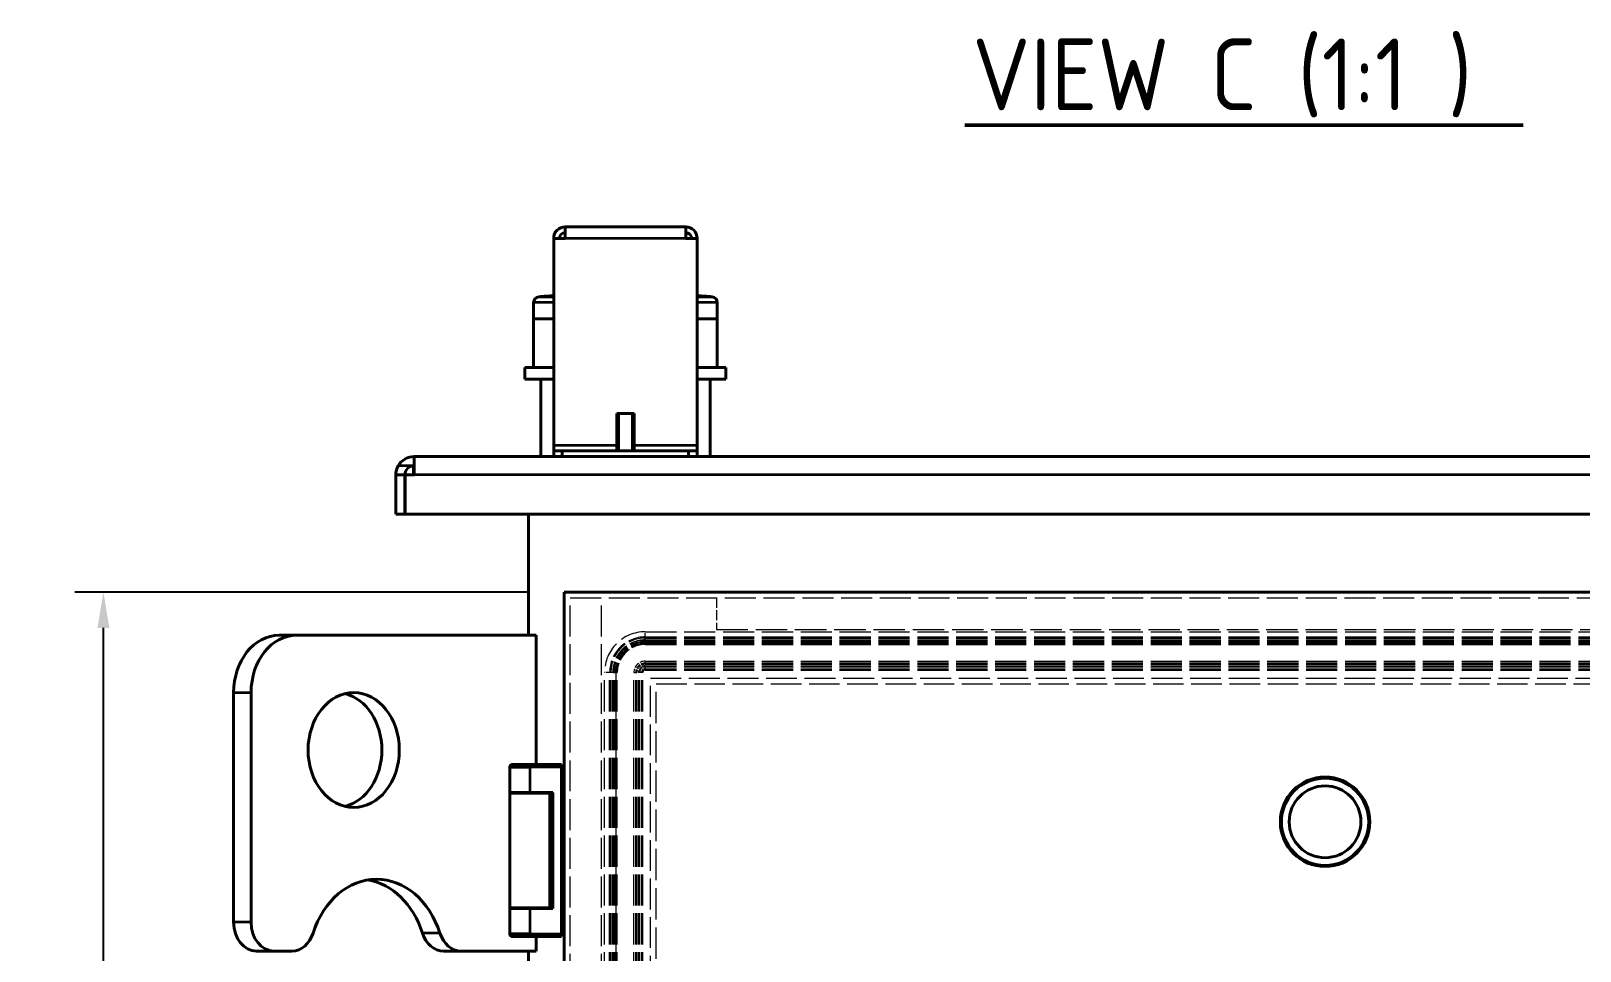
# Model space of a CAD drawing. Header units: millimetres. Extents: x 0 to 5945, y 0 to 4205.
# Drawn here: x 4442 to 4981, y 2192 to 2513 of the extents above; entities that cross this region are included whole.
import ezdxf

# ---------------------------------------------------------------- set-up
doc = ezdxf.new("R2010")
doc.units = ezdxf.units.MM
doc.header["$LTSCALE"] = 5
doc.linetypes.add('DASHED', pattern=[0.2067, 0.1654, -0.0413])
for name, color, linetype, lineweight in [('가려진 것(ISO)', 2, 'DASHED', 18), ('가려진 좁은 것(ISO)', 2, 'DASHED', 18), ('가시적인 것(ISO)', 3, 'Continuous', 40), ('가시적인 좁은 것(ISO)', 3, 'Continuous', 35), ('기호(ISO)', 5, 'Continuous', 25), ('치수(ISO)', 2, 'Continuous', 25)]:
    doc.layers.add(name, color=color, linetype=linetype, lineweight=lineweight)
doc.styles.add('치수 텍스트_PSTEK_POSCO', font='isocp.shx')
doc.styles.add('텍스트 스타일513', font='isocp.shx')
doc.dimstyles.new('치수_PSTEK_POSCO', dxfattribs={"dimscale": 5, "dimtxt": 3.5, "dimasz": 2.5, "dimexe": 2, "dimexo": 2.5, "dimgap": 1, "dimtad": 1, "dimrnd": 1e-08, "dimdsep": 46, "dimtxsty": '치수 텍스트_PSTEK_POSCO', "dimcen": 0.09, "dimdle": 10, "dimclrd": 7, "dimclre": 7, "dimclrt": 2, "dimadec": 1, "dimazin": 2, "dimtfac": 1, "dimtmove": 0, "dimatfit": 3, "dimfxl": 1, "dimtolj": 1, "dimlwd": -1, "dimlwe": -1, "dimarcsym": 0})

# ---------------------------------------------------------------- blocks, each defined once
blk = doc.blocks.new('*D54')
at = {"layer": 'Defpoints', "color": 0, "transparency": 16777216}
for p in [(4466.82, 2317.13), (4627.37, 2317.13), (4627.37, 1747.13)]:
    blk.add_point(p, dxfattribs=at)
at = {"layer": '치수(ISO)', "color": 7, "transparency": 16777216}
for p, q in [((4614.87, 2317.13), (4456.82, 2317.13)), ((4466.82, 1759.63), (4466.82, 2304.63)), ((4614.87, 1747.13), (4456.82, 1747.13))]:
    blk.add_line(p, q, dxfattribs=at)
for points in [[(4464.74, 2304.63), (4468.91, 2304.63), (4466.82, 2317.13)], [(4464.74, 1759.63), (4468.91, 1759.63), (4466.82, 1747.13)]]:
    blk.add_solid(points, dxfattribs=at)
at = {"layer": '치수(ISO)', "color": 2, "transparency": 16777216, "insert": (4453.07, 2016.37), "char_height": 17.5, "attachment_point": 4, "rotation": 90, "style": '치수 텍스트_PSTEK_POSCO'}
blk.add_mtext('\\A1;570', dxfattribs=at)

msp = doc.modelspace()

# ---------------------------------------------------------------- linework, layer by layer
at = {"layer": '가려진 것(ISO)', "ltscale": 13.039371}
for p, q in [((4629.374, 1749.126), (4629.374, 2315.126)), ((4640.374, 1749.126), (4640.374, 2315.126))]:
    msp.add_line(p, q, dxfattribs=at)
at = {"layer": '가려진 것(ISO)', "ltscale": 13.050004}
msp.add_line((4629.374, 2315.126), (5155.374, 2315.126), dxfattribs=at)
at = {"layer": '가려진 것(ISO)', "ltscale": 4.190233}
msp.add_line((4680.374, 2315.126), (4680.374, 2304.126), dxfattribs=at)
at = {"layer": '가려진 것(ISO)', "ltscale": 13.234077}
msp.add_line((4680.374, 2304.126), (5104.374, 2304.126), dxfattribs=at)
at = {"layer": '가려진 것(ISO)', "ltscale": 0.076088}
msp.add_line((4655.574, 2299.126), (4655.374, 2299.126), dxfattribs=at)
at = {"layer": '가려진 것(ISO)', "ltscale": 13.103877}
for p, q in [((4655.574, 2303.326), (5129.574, 2303.326)), ((4655.574, 2301.529), (5129.574, 2301.529)), ((4655.574, 2301.126), (5129.574, 2301.126)), ((4655.574, 2300.49), (5129.574, 2300.49)), ((4655.574, 2300.36), (5129.574, 2300.36)), ((4655.574, 2299.934), (5129.574, 2299.934)), ((4655.574, 2299.525), (5129.574, 2299.525)), ((4655.574, 2298.873), (5129.574, 2298.873)), ((4655.574, 2293.089), (5129.574, 2293.089)), ((4655.574, 2292.437), (5129.574, 2292.437)), ((4655.574, 2292.027), (5129.574, 2292.027)), ((4655.574, 2291.472), (5129.574, 2291.472)), ((4655.574, 2290.432), (5129.574, 2290.432)), ((4655.574, 2289.981), (5129.574, 2289.981))]:
    msp.add_line(p, q, dxfattribs=at)
at = {"layer": '가려진 것(ISO)', "ltscale": 13.087873}
for p, q in [((4641.374, 1775.126), (4641.374, 2289.126)), ((4643.171, 1775.126), (4643.171, 2289.126)), ((4643.574, 1775.126), (4643.574, 2289.126)), ((4644.21, 1775.126), (4644.21, 2289.126)), ((4644.34, 1775.126), (4644.34, 2289.126)), ((4644.766, 1775.126), (4644.766, 2289.126)), ((4645.176, 1775.126), (4645.176, 2289.126)), ((4645.374, 2289.126), (4645.374, 1775.126)), ((4645.827, 1775.126), (4645.827, 2289.126)), ((4651.611, 1775.126), (4651.611, 2289.126)), ((4652.263, 1775.126), (4652.263, 2289.126)), ((4652.673, 1775.126), (4652.673, 2289.126)), ((4653.228, 1775.126), (4653.228, 2289.126)), ((4654.268, 1775.126), (4654.268, 2289.126)), ((4654.719, 1775.126), (4654.719, 2289.126))]:
    msp.add_line(p, q, dxfattribs=at)
at = {"layer": '가려진 것(ISO)', "ltscale": 12.993296}
msp.add_line((4657.374, 2287.126), (5127.374, 2287.126), dxfattribs=at)
at = {"layer": '가려진 것(ISO)', "ltscale": 12.986021}
msp.add_line((4657.374, 1777.126), (4657.374, 2287.126), dxfattribs=at)
at = {"layer": '가려진 것(ISO)', "ltscale": 13.23239}
msp.add_line((4659.374, 1779.126), (4659.374, 2285.126), dxfattribs=at)
at = {"layer": '가려진 것(ISO)', "ltscale": 12.882715}
msp.add_line((4659.374, 2285.126), (5125.374, 2285.126), dxfattribs=at)
at = {"layer": '가려진 것(ISO)', "ltscale": 0.380839}
for p, q in [((4627.374, 2256.626), (4626.374, 2256.626)), ((4626.374, 2256.126), (4627.374, 2256.126)), ((4627.374, 2254.876), (4626.374, 2254.876)), ((4626.374, 2252.376), (4627.374, 2252.376)), ((4627.374, 2249.376), (4626.374, 2249.376)), ((4626.374, 2246.876), (4627.374, 2246.876)), ((4626.374, 2207.376), (4627.374, 2207.376)), ((4627.374, 2204.876), (4626.374, 2204.876)), ((4626.374, 2201.876), (4627.374, 2201.876)), ((4627.374, 2199.376), (4626.374, 2199.376)), ((4626.374, 2198.126), (4627.374, 2198.126)), ((4627.374, 2197.626), (4626.374, 2197.626))]:
    msp.add_line(p, q, dxfattribs=at)
at = {"layer": '가려진 것(ISO)', "ltscale": 13.461798}
msp.add_circle((4892.374, 2237.126), 15.5, dxfattribs=at)
at = {"layer": '가려진 것(ISO)', "ltscale": 10.79115}
msp.add_arc((4655.574, 2289.126), 14.2, 90, 180, dxfattribs=at)
at = {"layer": '가려진 것(ISO)', "ltscale": 7.421606}
msp.add_arc((4655.574, 2289.126), 12.403, 90, 180, dxfattribs=at)
at = {"layer": '가려진 것(ISO)', "ltscale": 7.180437}
msp.add_arc((4655.574, 2289.126), 12, 90, 180, dxfattribs=at)
at = {"layer": '가려진 것(ISO)', "ltscale": 6.799633}
msp.add_arc((4655.574, 2289.126), 11.364, 90, 180, dxfattribs=at)
at = {"layer": '가려진 것(ISO)', "ltscale": 6.721831}
msp.add_arc((4655.574, 2289.126), 11.234, 90, 180, dxfattribs=at)
at = {"layer": '가려진 것(ISO)', "ltscale": 6.467324}
msp.add_arc((4655.574, 2289.126), 10.808, 90, 180, dxfattribs=at)
at = {"layer": '가려진 것(ISO)', "ltscale": 6.222021}
msp.add_arc((4655.574, 2289.126), 10.398, 90, 180, dxfattribs=at)
at = {"layer": '가려진 것(ISO)', "ltscale": 5.983681}
msp.add_arc((4655.374, 2289.126), 10, 90, 180, dxfattribs=at)
at = {"layer": '가려진 것(ISO)', "ltscale": 5.832059}
msp.add_arc((4655.574, 2289.126), 9.747, 90, 180, dxfattribs=at)
at = {"layer": '가려진 것(ISO)', "ltscale": 2.371017}
msp.add_arc((4655.574, 2289.126), 3.963, 90, 180, dxfattribs=at)
at = {"layer": '가려진 것(ISO)', "ltscale": 1.981055}
msp.add_arc((4655.574, 2289.126), 3.311, 90, 180, dxfattribs=at)
at = {"layer": '가려진 것(ISO)', "ltscale": 1.735752}
msp.add_arc((4655.574, 2289.126), 2.901, 90, 180, dxfattribs=at)
at = {"layer": '가려진 것(ISO)', "ltscale": 1.403444}
msp.add_arc((4655.574, 2289.126), 2.346, 90, 180, dxfattribs=at)
at = {"layer": '가려진 것(ISO)', "ltscale": 0.781471}
msp.add_arc((4655.574, 2289.126), 1.306, 90, 180, dxfattribs=at)
at = {"layer": '가려진 것(ISO)', "ltscale": 0.51127}
msp.add_arc((4655.574, 2289.126), 0.855, 90, 180, dxfattribs=at)
at = {"layer": '가려진 좁은 것(ISO)', "ltscale": 1.538518}
for p, q in [((4655.574, 2301.529), (4655.574, 2303.326)), ((4643.171, 2289.126), (4641.374, 2289.126))]:
    msp.add_line(p, q, dxfattribs=at)
at = {"layer": '가려진 좁은 것(ISO)', "ltscale": 1.374343}
for p, q in [((4655.574, 2300.49), (4655.574, 2301.529)), ((4644.21, 2289.126), (4643.171, 2289.126)), ((4654.268, 2289.126), (4653.228, 2289.126)), ((4655.574, 2290.432), (4655.574, 2291.472))]:
    msp.add_line(p, q, dxfattribs=at)
at = {"layer": '가려진 좁은 것(ISO)', "ltscale": 0.086119}
for p, q in [((4655.574, 2300.36), (4655.574, 2300.49)), ((4644.34, 2289.126), (4644.21, 2289.126))]:
    msp.add_line(p, q, dxfattribs=at)
at = {"layer": '가려진 좁은 것(ISO)', "ltscale": 0.18933}
for p, q in [((4655.574, 2300.36), (4655.574, 2299.934)), ((4644.34, 2289.126), (4644.766, 2289.126))]:
    msp.add_line(p, q, dxfattribs=at)
at = {"layer": '가려진 좁은 것(ISO)', "ltscale": 0.795576}
for p, q in [((4655.574, 2299.934), (4655.574, 2299.525)), ((4644.766, 2289.126), (4645.176, 2289.126)), ((4652.263, 2289.126), (4652.673, 2289.126)), ((4655.574, 2292.437), (4655.574, 2292.027))]:
    msp.add_line(p, q, dxfattribs=at)
at = {"layer": '가려진 좁은 것(ISO)', "ltscale": 0.498717}
for p, q in [((4655.574, 2299.525), (4655.574, 2298.873)), ((4645.176, 2289.126), (4645.827, 2289.126)), ((4651.611, 2289.126), (4652.263, 2289.126)), ((4655.574, 2293.089), (4655.574, 2292.437))]:
    msp.add_line(p, q, dxfattribs=at)
at = {"layer": '가려진 좁은 것(ISO)', "ltscale": 13.103877}
for p, q in [((4655.574, 2299.126), (5129.574, 2299.126)), ((4655.574, 2291.081), (5129.574, 2291.081))]:
    msp.add_line(p, q, dxfattribs=at)
at = {"layer": '가려진 좁은 것(ISO)', "ltscale": 13.087873}
for p, q in [((4645.574, 1775.126), (4645.574, 2289.126)), ((4653.619, 1775.126), (4653.619, 2289.126))]:
    msp.add_line(p, q, dxfattribs=at)
at = {"layer": '가려진 좁은 것(ISO)', "ltscale": 0.393943}
for p, q in [((4654.719, 2289.126), (4654.268, 2289.126)), ((4655.574, 2289.981), (4655.574, 2290.432))]:
    msp.add_line(p, q, dxfattribs=at)
at = {"layer": '가려진 좁은 것(ISO)', "ltscale": 5.983681}
msp.add_arc((4655.574, 2289.126), 10, 90, 180, dxfattribs=at)
at = {"layer": '가려진 좁은 것(ISO)', "ltscale": 1.169486}
msp.add_arc((4655.574, 2289.126), 1.955, 90, 180, dxfattribs=at)
at = {"layer": '가시적인 것(ISO)'}
for p, q in [((4627.674, 2440.326), (4623.674, 2440.326)), ((4623.674, 2368.326), (4623.674, 2440.326)), ((4627.674, 2440.326), (4627.674, 2444.326)), ((4627.674, 2444.326), (4669.674, 2444.326)), ((4669.674, 2444.326), (4669.674, 2440.326)), ((4673.674, 2440.326), (4669.674, 2440.326)), ((4673.674, 2440.326), (4673.674, 2368.326)), ((4616.674, 2412.326), (4616.674, 2417.982)), ((4680.674, 2412.326), (4680.674, 2417.982)), ((4616.674, 2395.326), (4616.674, 2412.326)), ((4616.674, 2412.326), (4622.785, 2412.326)), ((4622.785, 2412.326), (4623.674, 2412.326)), ((4673.674, 2412.326), (4674.562, 2412.326)), ((4674.562, 2412.326), (4680.674, 2412.326)), ((4680.674, 2395.326), (4680.674, 2412.326)), ((4623.674, 2395.326), (4613.674, 2395.326)), ((4613.674, 2391.326), (4613.674, 2395.326)), ((4613.674, 2391.326), (4623.674, 2391.326)), ((4619.174, 2364.326), (4619.174, 2391.326)), ((4683.674, 2395.326), (4673.674, 2395.326)), ((4673.674, 2391.326), (4683.674, 2391.326)), ((4678.174, 2364.326), (4678.174, 2391.326)), ((4683.674, 2391.326), (4683.674, 2395.326)), ((4651.674, 2379.326), (4645.674, 2379.326)), ((4645.674, 2366.326), (4645.674, 2379.326)), ((4651.674, 2366.326), (4651.674, 2379.326)), ((4575.074, 2364.326), (5209.674, 2364.326)), ((4575.074, 2364.326), (4575.074, 2361.126)), ((4623.674, 2366.326), (4623.674, 2368.326)), ((4626.674, 2366.326), (4623.674, 2366.326)), ((4623.674, 2366.326), (4623.674, 2364.326)), ((4626.674, 2364.326), (4626.674, 2366.326)), ((4626.674, 2366.326), (4670.674, 2366.326)), ((4673.674, 2366.326), (4670.674, 2366.326)), ((4670.674, 2366.326), (4670.674, 2364.326)), ((4673.674, 2366.326), (4673.674, 2368.326)), ((4673.674, 2364.326), (4673.674, 2366.326)), ((4574.874, 2361.126), (4574.874, 2357.926)), ((4574.874, 2361.126), (4575.074, 2361.126)), ((4575.074, 2361.126), (4575.074, 2357.926)), ((4571.874, 2357.926), (4568.674, 2357.926)), ((4568.674, 2357.926), (4568.674, 2344.326)), ((4571.874, 2344.326), (4571.874, 2357.926)), ((4575.074, 2357.926), (4571.974, 2357.926)), ((4571.974, 2357.926), (4571.974, 2344.326)), ((4568.674, 2344.326), (4571.874, 2344.326)), ((5212.774, 2344.326), (4571.974, 2344.326)), ((4614.874, 2302.126), (4614.874, 2344.326)), ((4627.374, 2317.126), (5157.374, 2317.126)), ((4627.374, 1747.126), (4627.374, 2317.126)), ((4534.147, 2302.126), (4528.072, 2302.126)), ((4617.548, 2302.126), (4534.147, 2302.126)), ((4617.548, 2257.126), (4617.548, 2302.126)), ((4512.186, 2202.126), (4512.186, 2282.126)), ((4518.261, 2282.126), (4518.261, 2202.126)), ((4608.374, 2247.276), (4608.374, 2256.126)), ((4615.374, 2257.126), (4626.374, 2257.126)), ((4626.374, 2257.126), (4626.374, 2256.126)), ((4626.374, 2198.126), (4626.374, 2256.126)), ((4615.374, 2247.276), (4608.374, 2247.276)), ((4608.374, 2247.126), (4608.374, 2247.276)), ((4608.374, 2247.126), (4622.374, 2247.126)), ((4608.374, 2207.126), (4608.374, 2247.126)), ((4615.374, 2247.276), (4623.374, 2247.276)), ((4622.374, 2247.276), (4622.374, 2247.126)), ((4622.374, 2207.126), (4622.374, 2247.126)), ((4623.374, 2247.276), (4623.374, 2206.976)), ((4622.374, 2207.126), (4608.374, 2207.126)), ((4608.374, 2206.976), (4608.374, 2207.126)), ((4608.374, 2206.976), (4615.374, 2206.976)), ((4608.374, 2198.126), (4608.374, 2206.976)), ((4623.374, 2206.976), (4615.374, 2206.976)), ((4622.374, 2207.126), (4622.374, 2206.976)), ((4626.374, 2197.126), (4615.374, 2197.126)), ((4617.548, 2192.126), (4617.548, 2197.126)), ((4626.374, 2198.126), (4626.374, 2197.126)), ((4520.129, 2192.126), (4526.204, 2192.126)), ((4526.204, 2192.126), (4532.494, 2192.126)), ((4585.326, 2192.126), (4591.401, 2192.126)), ((4591.401, 2192.126), (4617.548, 2192.126)), ((4614.874, 1867.126), (4614.874, 2192.126))]:
    msp.add_line(p, q, dxfattribs=at)
for radius in [15.58, 15.2, 12.5]:
    msp.add_circle((4892.374, 2237.126), radius, dxfattribs=at)
for centre, radius, start, end in [((4627.674, 2440.326), 4, 90, 180), ((4627.674, 2440.326), 2, 90, 180), ((4669.674, 2440.326), 4, 0, 90), ((4669.674, 2440.326), 2, 0, 90), ((4618.674, 2417.982), 2, 95.13004, 180), ((4648.674, 2083.817), 337.509, 94.24791, 95.13004), ((4648.674, 2083.817), 337.509, 84.86996, 85.75209), ((4678.674, 2417.982), 2, 0, 84.86996), ((4575.074, 2357.926), 6.4, 90, 150), ((4575.074, 2357.926), 6.4, 150, 180), ((4575.074, 2357.926), 3.2, 93.58332, 180), ((4609.374, 2256.126), 1, 90.0009, 180), ((4609.374, 2256.126), 1, 90, 90.0009), ((4609.374, 2198.126), 1, 180, 270)]:
    msp.add_arc(centre, radius, start, end, dxfattribs=at)
for centre, major_axis, start_param, end_param in [((4528.072, 2282.126), (0, 20), 0, 1.5707963), ((4534.147, 2282.126), (0, 20), 0, 1.5707963), ((4547.929, 2262.126), (0, -20), 0.1923988, 2.9491938), ((4561.947, 2187.126), (0, 30), 5.0967858, 7.4695849), ((4555.872, 2187.126), (0, 30), 5.0967858, 6.1553615), ((4520.129, 2202.126), (0, -10), 4.712389, 6.2831853), ((4526.204, 2202.126), (0, -10), 4.712389, 6.2831853), ((4532.494, 2202.126), (0, -10), 0, 1.1863996), ((4585.326, 2202.126), (0, -10), 5.0967858, 6.2831853), ((4591.401, 2202.126), (0, -10), 5.0967858, 6.2831853)]:
    msp.add_ellipse(centre, major_axis=major_axis, ratio=0.7943003, start_param=start_param, end_param=end_param, dxfattribs=at)
msp.add_ellipse((4554.004, 2262.126), major_axis=(0, 20), ratio=0.7943003, dxfattribs=at)
for points, knots in [([(4609.374, 2257.126), (4609.374, 2257.126), (4609.403, 2257.126), (4609.462, 2257.126), (4609.466, 2257.126), (4609.47, 2257.126), (4609.474, 2257.126), (4609.536, 2257.126), (4609.626, 2257.126), (4609.743, 2257.126), (4609.76, 2257.126), (4609.777, 2257.126), (4609.795, 2257.126), (4609.907, 2257.126), (4610.039, 2257.126), (4610.192, 2257.126), (4610.243, 2257.126), (4610.295, 2257.126), (4610.352, 2257.126), (4610.578, 2257.126), (4610.839, 2257.126), (4611.131, 2257.126), (4611.387, 2257.126), (4611.664, 2257.126), (4611.962, 2257.126), (4612.004, 2257.126), (4612.048, 2257.126), (4612.091, 2257.126), (4612.387, 2257.126), (4612.699, 2257.126), (4613.025, 2257.126), (4613.071, 2257.126), (4613.12, 2257.126), (4613.165, 2257.126), (4613.504, 2257.126), (4613.853, 2257.126), (4614.21, 2257.126), (4614.234, 2257.126), (4614.26, 2257.126), (4614.282, 2257.126), (4614.642, 2257.126), (4615.006, 2257.126), (4615.374, 2257.126)], [0.5, 0.5, 0.5, 0.5, 0.55859375, 0.55859375, 0.55859375, 0.5625, 0.5625, 0.5625, 0.6171875, 0.6171875, 0.6171875, 0.625, 0.625, 0.625, 0.671875, 0.671875, 0.671875, 0.6875, 0.6875, 0.6875, 0.75, 0.75, 0.75, 0.8046875, 0.8046875, 0.8046875, 0.8125, 0.8125, 0.8125, 0.8671875, 0.8671875, 0.8671875, 0.875, 0.875, 0.875, 0.93359375, 0.93359375, 0.93359375, 0.9375, 0.9375, 0.9375, 1, 1, 1, 1]), ([(4615.374, 2197.126), (4615.03, 2197.126), (4614.688, 2197.126), (4614.35, 2197.126), (4614.327, 2197.126), (4614.306, 2197.126), (4614.282, 2197.126), (4613.948, 2197.126), (4613.621, 2197.126), (4613.302, 2197.126), (4613.256, 2197.126), (4613.212, 2197.126), (4613.165, 2197.126), (4612.883, 2197.126), (4612.611, 2197.126), (4612.349, 2197.126), (4612.262, 2197.126), (4612.177, 2197.126), (4612.091, 2197.126), (4611.744, 2197.126), (4611.424, 2197.126), (4611.131, 2197.126), (4610.875, 2197.126), (4610.644, 2197.126), (4610.439, 2197.126), (4610.409, 2197.126), (4610.38, 2197.126), (4610.352, 2197.126), (4610.158, 2197.126), (4609.992, 2197.126), (4609.853, 2197.126), (4609.833, 2197.126), (4609.813, 2197.126), (4609.795, 2197.126), (4609.661, 2197.126), (4609.559, 2197.126), (4609.488, 2197.126), (4609.483, 2197.126), (4609.478, 2197.126), (4609.474, 2197.126), (4609.407, 2197.126), (4609.387, 2197.126), (4609.374, 2197.126)], [0, 0, 0, 0, 0.05859375, 0.05859375, 0.05859375, 0.0625, 0.0625, 0.0625, 0.1171875, 0.1171875, 0.1171875, 0.125, 0.125, 0.125, 0.171875, 0.171875, 0.171875, 0.1875, 0.1875, 0.1875, 0.25, 0.25, 0.25, 0.3046875, 0.3046875, 0.3046875, 0.3125, 0.3125, 0.3125, 0.3671875, 0.3671875, 0.3671875, 0.375, 0.375, 0.375, 0.43359375, 0.43359375, 0.43359375, 0.4375, 0.4375, 0.4375, 0.5, 0.5, 0.5, 0.5])]:
    msp.add_open_spline(points, degree=3, knots=knots, dxfattribs=at)
at = {"layer": '가시적인 좁은 것(ISO)'}
for p, q in [((4669.674, 2440.326), (4627.674, 2440.326)), ((4623.674, 2417.982), (4616.674, 2417.982)), ((4618.495, 2419.974), (4623.674, 2419.974)), ((4673.674, 2419.974), (4678.853, 2419.974)), ((4680.674, 2417.982), (4673.674, 2417.982)), ((4646.273, 2379.326), (4646.273, 2366.326)), ((4646.273, 2379.326), (4646.273, 2366.326)), ((4651.075, 2366.326), (4651.075, 2379.326)), ((4651.075, 2366.326), (4651.075, 2379.326)), ((4623.674, 2368.326), (4645.674, 2368.326)), ((4651.674, 2368.326), (4673.674, 2368.326)), ((4574.874, 2361.126), (4569.531, 2361.126)), ((5209.674, 2357.926), (4575.074, 2357.926)), ((4512.186, 2282.126), (4518.261, 2282.126)), ((4608.374, 2256.126), (4615.374, 2256.126)), ((4615.374, 2256.126), (4615.374, 2257.126)), ((4615.374, 2256.126), (4615.374, 2247.276)), ((4626.374, 2256.126), (4615.374, 2256.126)), ((4615.374, 2206.976), (4615.374, 2198.126)), ((4518.261, 2202.126), (4512.186, 2202.126)), ((4584.037, 2198.376), (4577.962, 2198.376)), ((4615.374, 2198.126), (4608.374, 2198.126)), ((4615.374, 2197.126), (4615.374, 2198.126)), ((4615.374, 2198.126), (4626.374, 2198.126))]:
    msp.add_line(p, q, dxfattribs=at)
at = {"layer": '기호(ISO)', "color": 7, "lineweight": 50}
msp.add_line((4766.867, 2479.701), (4961.325, 2479.701), dxfattribs=at)

# ---------------------------------------------------------------- texts
at = {"layer": '기호(ISO)', "color": 7, "insert": (4769.487, 2482.465), "char_height": 25, "attachment_point": 7, "style": '텍스트 스타일513'}
msp.add_mtext('VIEW C (1:1 )', dxfattribs=at)

# ---------------------------------------------------------------- dimensions: what is measured, and where the dimension line sits
at = {"layer": '치수(ISO)', "color": 7}
dim = msp.add_linear_dim(base=(4466.824, 2317.126), p1=(4627.374, 1747.126), p2=(4627.374, 2317.126), angle=270, dimstyle='치수_PSTEK_POSCO', override={"dimdec": 2, "dimtp": 0, "dimtm": 0, "dimtdec": 2, "dimtofl": 0, "dimatfit": 1}, dxfattribs=at)
dim.commit()
dim.dimension.update_dxf_attribs({"geometry": '*D54', "text_midpoint": (4466.824, 2032.126), "dimtype": 160})

doc.saveas('drawing.dxf')
